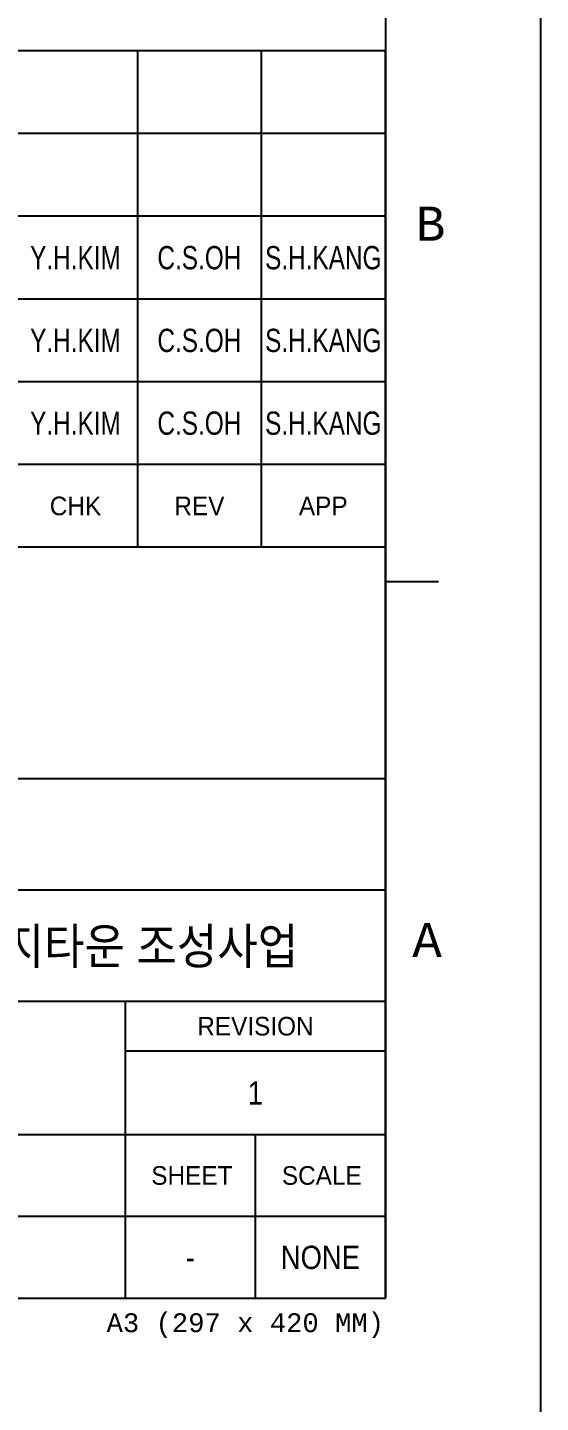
# Model space of a CAD drawing. Header units: feet. Extents: x 1 to 168002, y -59383 to 29717.
# Drawn here: x 164695 to 168002, y -29356 to -20494 of the extents above; entities that cross this region are included whole.
import ezdxf
from ezdxf.enums import TextEntityAlignment as Align

# ---------------------------------------------------------------- set-up
doc = ezdxf.new("R2010")
doc.units = ezdxf.units.FT
doc.header["$LTSCALE"] = 50
doc.header["$MEASUREMENT"] = 0
doc.linetypes.add('CONTINU', pattern=[0])
doc.layers.get('0').update_dxf_attribs({"linetype": 'CONTINUOUS'})
for name, color, linetype in [('BAR_TICK', 7, 'CONTINUOUS'), ('TEXT', 7, 'CONTINUOUS'), ('title', 2, 'CONTINUOUS')]:
    doc.layers.add(name, color=color, linetype=linetype)
doc.layers.add('Border', color=7, linetype='CONTINUOUS', lineweight=0)
doc.styles.add('HY견고딕', font='', dxfattribs={"width": 0.85})
doc.styles.add('MONOTXT', font='', dxfattribs={"height": 0.2})
doc.styles.add('TB-1$0$MONOTXT', font='monotxt_.ttf')
doc.styles.add('돋움', font='')
doc.styles.get('HY견고딕').set_extended_font_data('Dotum')
doc.styles.get('MONOTXT').set_extended_font_data('Gulim')
doc.styles.get('돋움').set_extended_font_data('Dotum')

# ---------------------------------------------------------------- blocks, each defined once
blk = doc.blocks.new('FORMAT')
at = {"layer": 'Border', "color": 0, "linetype": 'Continuous', "lineweight": 25}
for p, q in [((41000, 28700), (41000, 1000)), ((41000, 9039.4), (33000, 9039.4)), ((41000, 2913.1), (41000, 9039.4)), ((41000, 8506.1), (33000, 8506.1)), ((41000, 7972.8), (33000, 7972.8)), ((41000, 7439.5), (33000, 7439.5)), ((41000, 6906.1), (33000, 6906.1)), ((41000, 6906.1), (33000, 6906.1)), ((41000, 6372.8), (33000, 6372.8)), ((41000, 6372.8), (33000, 6372.8)), ((41000, 5839.5), (33000, 5839.5)), ((41000, 5839.5), (33000, 5839.5)), ((41343.5, 5616.7), (41000, 5616.7)), ((41343.5, 5616.7), (41000, 5616.7)), ((41000, 4346.5), (33000, 4346.5)), ((41000, 3629.8), (33000, 3629.8)), ((41000, 2913.1), (33000, 2913.1)), ((41000, 2913.1), (33000, 2913.1)), ((39325.6, 1000), (39325.6, 2913.1)), ((41000, 1000), (41000, 2913.1)), ((41000, 2593.1), (39325.6, 2593.1)), ((41000, 2052.8), (33000, 2052.8)), ((40162.8, 1000), (40162.8, 2052.8)), ((41000, 1526.4), (33000, 1526.4)), ((2499.6, 1000), (41000, 1000)), ((33000, 1000), (41000, 1000))]:
    blk.add_line(p, q, dxfattribs=at)
blk.add_lwpolyline([(0, 0), (0, 29700), (42000, 29700), (42000, 0)], close=True, dxfattribs=at)
at = {"layer": 'title', "color": 0, "linetype": 'CONTINU', "ltscale": 100}
for p, q in [((39403.1, 9039.4), (39403.1, 5839.5)), ((40200, 9039.4), (40200, 5839.5))]:
    blk.add_line(p, q, dxfattribs=at)
at = {"layer": 'Border', "color": 0, "linetype": 'Continuous', "lineweight": 25, "style": 'TB-1$0$MONOTXT'}
for s, p in [('B', (41196.1, 7925)), ('A', (41173.6, 3308.3))]:
    blk.add_text(s, height=220.2, dxfattribs=at).set_placement(p, align=Align.MIDDLE_LEFT)
at = {"layer": 'Border', "color": 0, "linetype": 'Continuous', "lineweight": 25, "style": 'MONOTXT'}
for s, p in [('CHK', (39003.1, 6106.1)), ('REV', (39801.6, 6106.1)), ('APP', (40600, 6106.1)), ('REVISION', (40162.8, 2753.1)), ('SHEET', (39753.2, 1791)), ('SCALE', (40590.5, 1791))]:
    blk.add_text(s, height=120, dxfattribs=at).set_placement(p, align=Align.MIDDLE)
at = {"layer": 'Border', "color": 0, "linetype": 'Continuous', "lineweight": 25, "style": 'TB-1$0$MONOTXT'}
blk.add_text('A3 (297 x 420 MM)', height=121.529, dxfattribs=at).set_placement((40991.5, 902.8), align=Align.TOP_RIGHT)
blk = doc.blocks.new('TITLE')
at = {"xscale": 0.01, "yscale": 0.01, "zscale": 0.01}
blk.add_blockref('FORMAT', (0, 0), dxfattribs=at)
at = {"layer": 'TEXT', "color": 7, "style": 'HY견고딕', "width": 0.9}
blk.add_text('대부도 친환경 탄소제로 에너지타운 조성사업', height=2.304, dxfattribs=at).set_placement((378.148, 32.714), align=Align.MIDDLE)

msp = doc.modelspace()

# ---------------------------------------------------------------- block references
at = {"color": 7, "linetype": 'CONTINU', "ltscale": 100, "xscale": 100, "yscale": 100, "zscale": 100}
msp.add_blockref('TITLE', (126001.5, -29683.3, 0.1), dxfattribs=at)

# ---------------------------------------------------------------- texts
at = {"layer": 'BAR_TICK', "color": 2, "style": '돋움', "width": 0.9}
for s, p in [('1', (166164.3, -27360.3, 0.1)), ('NONE', (166582.9, -28420.1, 0.1)), ('-', (165745.6, -28420.1, 0.1))]:
    msp.add_text(s, height=150, dxfattribs=at).set_placement(p, align=Align.MIDDLE_CENTER)
at = {"layer": 'Border', "color": 2, "linetype": 'Continuous', "lineweight": 25, "style": 'MONOTXT', "width": 0.8}
for s, p in [('Y.H.KIM', (165004.5, -21977.2, 0.1)), ('C.S.OH', (165803, -21977.2, 0.1)), ('S.H.KANG', (166601.5, -21977.2, 0.1)), ('Y.H.KIM', (165004.5, -22510.5, 0.1)), ('C.S.OH', (165803, -22510.5, 0.1)), ('S.H.KANG', (166601.5, -22510.5, 0.1)), ('Y.H.KIM', (165004.5, -23043.8, 0.1)), ('C.S.OH', (165803, -23043.8, 0.1)), ('S.H.KANG', (166601.5, -23043.8, 0.1))]:
    msp.add_text(s, height=150, dxfattribs=at).set_placement(p, align=Align.MIDDLE)

doc.saveas('drawing.dxf')
